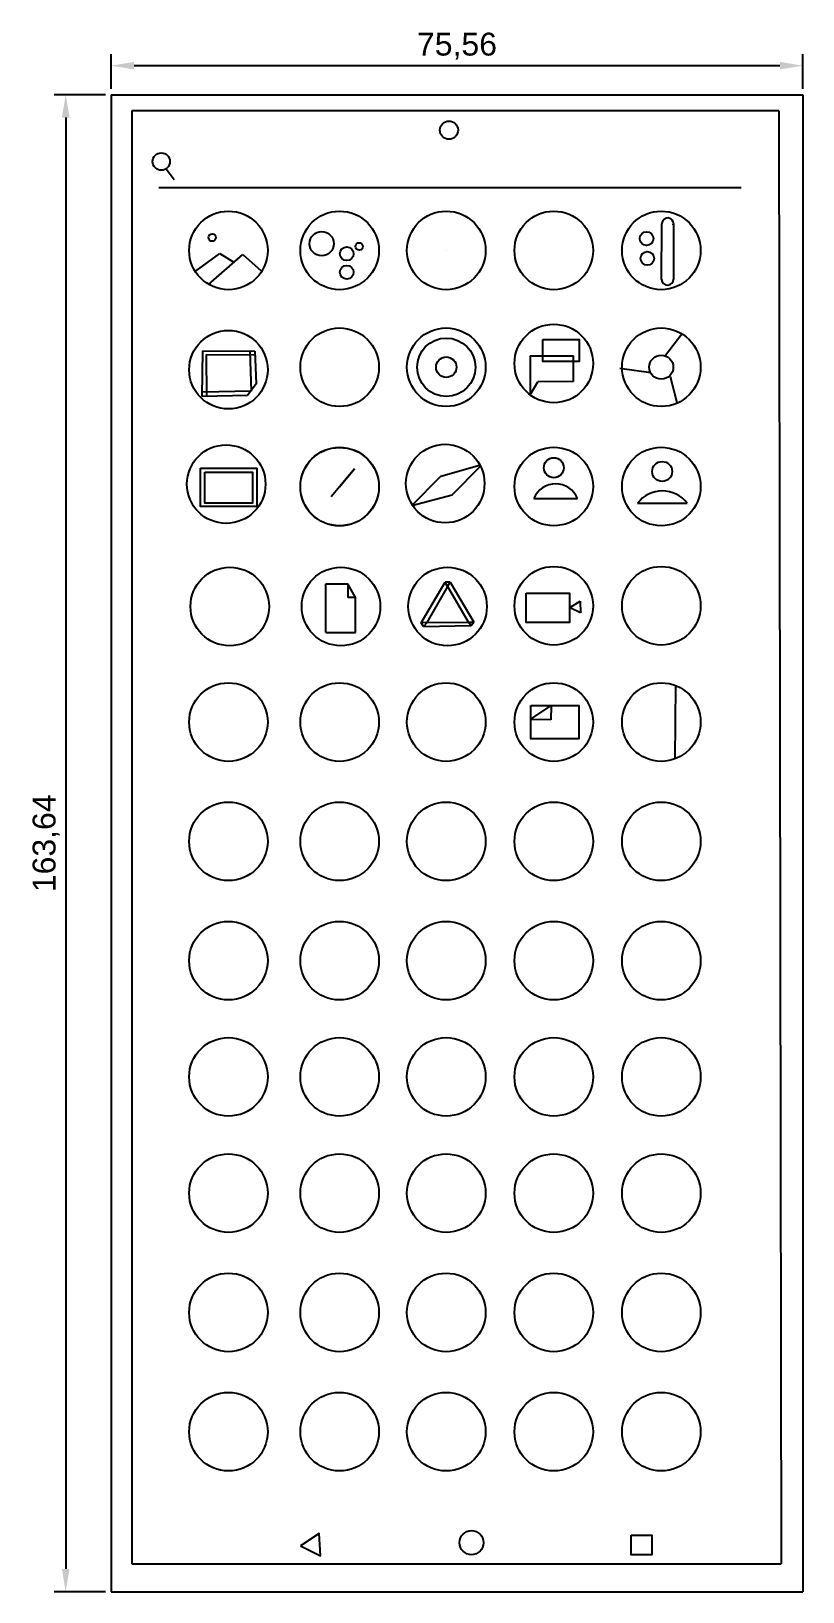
# Model space of a CAD drawing. Header units: millimetres. Extents: x 141 to 226, y 37 to 208.
import ezdxf

# ---------------------------------------------------------------- set-up
doc = ezdxf.new("R2010")
doc.units = ezdxf.units.MM
doc.styles.get("Standard").update_dxf_attribs({"font": 'arial.ttf'})
doc.dimstyles.new('ISO-25', dxfattribs={"dimtxt": 2.5, "dimasz": 2.5, "dimexe": 1.25, "dimexo": 0.625, "dimtad": 1, "dimtxsty": 'Standard', "dimcen": 2.5, "dimadec": 0, "dimazin": 0, "dimtfac": 1, "dimtmove": 0, "dimatfit": 3, "dimfxl": 1, "dimarcsym": 0})

# ---------------------------------------------------------------- blocks, each defined once
blk = doc.blocks.new('*D1')
at = {"color": 0, "lineweight": -2, "transparency": 16777216}
for p, q in [((150.06, 201.33), (150.06, 205.13)), ((225.62, 201.33), (225.62, 205.13)), ((152.56, 203.88), (223.12, 203.88))]:
    blk.add_line(p, q, dxfattribs=at)
at = {"color": 0, "transparency": 16777216}
for points in [[(152.56, 204.29), (152.56, 203.46), (150.06, 203.88)], [(223.12, 204.29), (223.12, 203.46), (225.62, 203.88)]]:
    blk.add_solid(points, dxfattribs=at)
at = {"layer": 'Defpoints', "color": 0, "transparency": 16777216}
for p in [(225.62, 203.88), (150.06, 200.7), (225.62, 200.7)]:
    blk.add_point(p, dxfattribs=at)
at = {"color": 0, "transparency": 16777216, "insert": (187.84, 206), "char_height": 2.5, "attachment_point": 5}
blk.add_mtext('75,56', dxfattribs=at)
blk = doc.blocks.new('*D2')
at = {"color": 0, "lineweight": -2, "transparency": 16777216}
for p, q in [((149.43, 200.7), (143.84, 200.7)), ((145.09, 198.2), (145.09, 39.56)), ((149.43, 37.06), (143.84, 37.06))]:
    blk.add_line(p, q, dxfattribs=at)
at = {"color": 0, "transparency": 16777216}
for points in [[(144.67, 198.2), (145.51, 198.2), (145.09, 200.7)], [(144.67, 39.56), (145.51, 39.56), (145.09, 37.06)]]:
    blk.add_solid(points, dxfattribs=at)
at = {"layer": 'Defpoints', "color": 0, "transparency": 16777216}
for p in [(150.06, 200.7), (145.09, 37.06), (150.06, 37.06)]:
    blk.add_point(p, dxfattribs=at)
at = {"color": 0, "transparency": 16777216, "insert": (142.96, 118.88), "char_height": 2.5, "attachment_point": 5, "rotation": 90}
blk.add_mtext('163,64', dxfattribs=at)

msp = doc.modelspace()

# ---------------------------------------------------------------- linework, layer by layer
for p, q in [((150.056, 200.702), (225.621, 200.702)), ((150.056, 200.702), (150.056, 37.065)), ((225.621, 200.702), (225.621, 37.065)), ((223.021, 198.942), (152.298, 198.942)), ((152.298, 198.942), (152.298, 198.942)), ((152.298, 198.942), (152.298, 49.133)), ((223.021, 198.942), (223.245, 40.102)), ((156.054, 192.6), (156.95, 191.422)), ((155.274, 190.574), (218.875, 190.574)), ((210.198, 180.492), (210.224, 186.605)), ((211.483, 186.622), (211.505, 180.549)), ((159.239, 181.372), (161.93, 183.356)), ((160.695, 179.962), (164.445, 183.223)), ((161.93, 183.356), (163.474, 182.386)), ((162.871, 183.683), (162.871, 183.683)), ((162.871, 183.683), (162.871, 183.683)), ((162.871, 183.683), (162.871, 183.683)), ((162.871, 183.683), (162.871, 183.683)), ((162.871, 183.683), (162.871, 183.683)), ((162.871, 183.683), (162.871, 183.683)), ((162.871, 183.683), (162.871, 183.683)), ((162.871, 183.683), (162.871, 183.683)), ((162.871, 183.683), (162.871, 183.683)), ((162.871, 183.683), (162.871, 183.683)), ((162.871, 183.683), (162.871, 183.683)), ((162.871, 183.683), (162.871, 183.683)), ((162.871, 183.683), (162.871, 183.683)), ((162.871, 183.683), (162.871, 183.683)), ((162.871, 183.683), (162.871, 183.683)), ((162.871, 183.683), (162.871, 183.683)), ((162.871, 183.683), (162.871, 183.683)), ((164.445, 183.223), (166.43, 181.461)), ((186.668, 183.683), (186.668, 183.683)), ((160.959, 179.962), (160.695, 179.962)), ((210.521, 172.073), (212.409, 174.555)), ((160.004, 167.703), (160.059, 172.703)), ((160.059, 172.703), (165.763, 172.666)), ((160.427, 172.317), (165.8, 172.28)), ((160.445, 172.298), (160.464, 167.722)), ((165.211, 172.647), (165.34, 168.291)), ((165.763, 172.666), (165.892, 169.1)), ((195.841, 172.166), (200.562, 172.166)), ((195.841, 172.166), (195.841, 167.893)), ((200.58, 169.344), (200.562, 172.166)), ((209.03, 170.286), (205.65, 170.783)), ((165.892, 169.1), (164.953, 167.832)), ((195.841, 167.893), (196.659, 169.307)), ((200.58, 169.344), (196.659, 169.307)), ((211.117, 169.889), (211.912, 166.91)), ((164.953, 167.832), (160.004, 167.703)), ((165.34, 168.291), (160.022, 168.181)), ((176.66, 159.805), (174.083, 156.733)), ((175.02, 157.85), (176.66, 159.805)), ((182.913, 155.813), (186.069, 159.005)), ((186.069, 159.005), (190.297, 160.211)), ((187.306, 156.957), (190.462, 160.149)), ((187.306, 156.957), (190.462, 160.149)), ((182.913, 155.813), (187.306, 156.957)), ((196.227, 156.583), (201.012, 156.578)), ((207.578, 156.064), (212.985, 156.064)), ((173.516, 141.902), (173.516, 147.257)), ((173.516, 147.257), (175.324, 147.257)), ((175.324, 147.257), (175.925, 147.257)), ((176.765, 145.757), (175.925, 147.257)), ((175.925, 147.257), (175.925, 145.757)), ((183.915, 142.986), (186.551, 147.413)), ((186.802, 146.951), (184.558, 143.007)), ((187.09, 147.424), (186.551, 147.413)), ((186.821, 146.942), (186.563, 147.39)), ((189.104, 143.064), (186.802, 146.98)), ((186.809, 146.964), (187.09, 147.424)), ((187.09, 147.424), (189.67, 143.065)), ((176.765, 145.757), (175.925, 145.757)), ((176.765, 141.902), (176.765, 145.757)), ((200.232, 144.674), (201.287, 145.361)), ((201.287, 145.361), (201.333, 144.078)), ((201.333, 144.078), (200.277, 144.582)), ((173.516, 141.902), (176.765, 141.902)), ((173.553, 143.22), (173.553, 143.22)), ((184.555, 143.009), (183.915, 142.986)), ((184.173, 142.594), (183.915, 142.986)), ((184.566, 142.998), (184.173, 142.594)), ((184.173, 142.594), (189.39, 142.684)), ((184.558, 143.007), (189.104, 143.064)), ((189.098, 143.065), (189.67, 143.065)), ((189.098, 143.054), (189.39, 142.684)), ((189.39, 142.684), (189.67, 143.054)), ((211.713, 136.127), (211.652, 128.095)), ((195.918, 132.436), (198.121, 133.948)), ((198.121, 133.948), (198.109, 132.371)), ((198.109, 132.371), (195.951, 132.428)), ((152.298, 49.133), (152.298, 40.102)), ((152.298, 40.102), (223.245, 40.102)), ((150.056, 37.065), (225.621, 37.065))]:
    msp.add_line(p, q)
for points in [[(197.235, 173.948), (201.175, 173.948), (201.175, 171.553), (197.235, 171.553)], [(159.823, 159.896), (165.962, 159.896), (165.962, 155.706), (159.823, 155.706)], [(160.309, 159.441), (165.506, 159.441), (165.506, 156.071), (160.309, 156.071)], [(195.413, 146.232), (200.14, 146.232), (200.14, 143.024), (195.413, 143.024)], [(195.918, 133.948), (201.149, 133.948), (201.149, 130.281), (195.918, 130.281)], [(170.738, 42.102), (172.918, 41.008), (172.775, 43.444)], [(206.883, 43.259), (209.116, 43.259), (209.116, 41.111), (206.883, 41.111)]]:
    msp.add_lwpolyline(points, close=True)
for centre, radius in [((186.962, 196.831), 0.993), ((155.535, 193.401), 0.95), ((162.871, 183.683), 4.292), ((175.02, 183.683), 4.292), ((186.668, 183.683), 4.292), ((198.416, 183.683), 4.292), ((210.164, 183.683), 4.292), ((161.1, 185.084), 0.406), ((173.059, 184.421), 1.323), ((177.16, 184.122), 0.406), ((208.547, 184.974), 0.747), ((175.793, 183.311), 0.747), ((208.637, 182.808), 0.747), ((175.793, 181.306), 0.747), ((162.871, 170.645), 4.292), ((175.02, 170.917), 4.292), ((186.668, 170.917), 4.292), ((186.668, 170.917), 3.186), ((198.419, 171.324), 4.292), ((210.164, 170.917), 4.292), ((186.668, 170.917), 1.119), ((210.164, 170.917), 1.314), ((162.627, 158.136), 4.292), ((175.02, 157.878), 4.292), ((175.02, 157.85), 4.292), ((186.558, 158.199), 4.292), ((198.416, 157.878), 4.292), ((210.164, 157.878), 4.292), ((198.418, 159.934), 1.091), ((210.261, 159.523), 1.091), ((163.016, 144.761), 4.292), ((175.166, 144.761), 4.292), ((186.813, 144.761), 4.292), ((198.416, 144.839), 4.292), ((210.164, 144.839), 4.292), ((162.871, 132.128), 4.292), ((175.02, 132.128), 4.292), ((186.668, 132.128), 4.292), ((198.416, 132.128), 4.292), ((210.164, 132.128), 4.292), ((162.871, 119.089), 4.292), ((175.02, 119.089), 4.292), ((186.668, 119.089), 4.292), ((198.416, 119.089), 4.292), ((210.164, 119.089), 4.292), ((162.871, 106.05), 4.292), ((175.02, 106.05), 4.292), ((186.668, 106.05), 4.292), ((198.416, 106.05), 4.292), ((210.164, 106.05), 4.292), ((162.871, 93.35), 4.292), ((175.02, 93.35), 4.292), ((186.668, 93.35), 4.292), ((198.416, 93.35), 4.292), ((210.164, 93.35), 4.292), ((162.871, 80.638), 4.292), ((175.02, 80.638), 4.292), ((186.668, 80.638), 4.292), ((198.416, 80.638), 4.292), ((210.164, 80.638), 4.292), ((162.871, 67.599), 4.292), ((175.02, 67.599), 4.292), ((186.668, 67.599), 4.292), ((198.416, 67.599), 4.292), ((210.164, 67.599), 4.292), ((162.871, 54.56), 4.292), ((175.02, 54.56), 4.292), ((186.668, 54.56), 4.292), ((198.416, 54.56), 4.292), ((210.164, 54.56), 4.292), ((189.43, 42.433), 1.314)]:
    msp.add_circle(centre, radius)
for centre, radius, start, end in [((210.855, 186.603), 0.632, 348.36351, 179.7559), ((210.852, 180.546), 0.653, 184.21217, 0.2121), ((198.619, 155.56), 2.601, 23.05659, 156.83332), ((210.281, 153.967), 3.421, 37.79754, 142.20246)]:
    msp.add_arc(centre, radius, start, end)

# ---------------------------------------------------------------- dimensions: what is measured, and where the dimension line sits
dim = msp.add_linear_dim(base=(225.6207, 203.8763), p1=(150.0558, 200.7016), p2=(225.6207, 200.7016), dimstyle='ISO-25')
dim.commit()
dim.dimension.update_dxf_attribs({"geometry": '*D1', "text_midpoint": (187.8382, 206.0037)})
dim = msp.add_linear_dim(base=(145.091, 37.065), p1=(150.056, 200.702), p2=(150.056, 37.065), angle=90, dimstyle='ISO-25')
dim.commit()
dim.dimension.update_dxf_attribs({"geometry": '*D2', "text_midpoint": (142.964, 118.883)})

doc.saveas('drawing.dxf')
